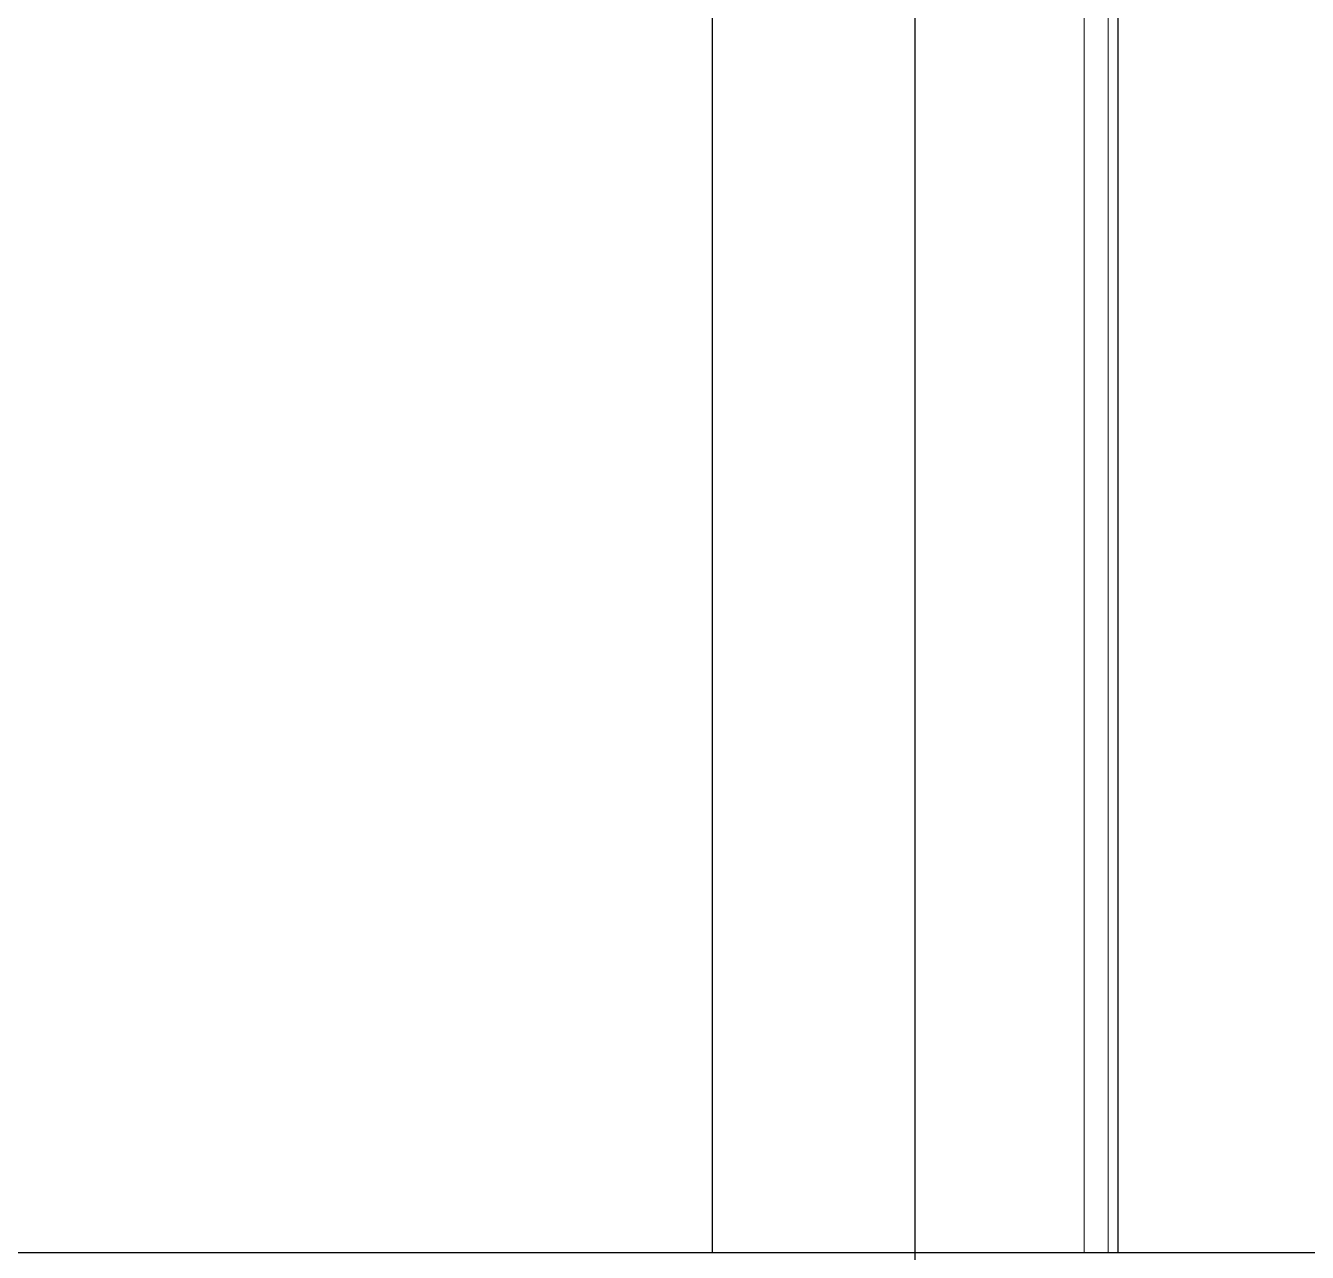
# Model space of a CAD drawing. Header units: millimetres. Extents: x 4754612 to 5801174, y 2368242 to 2777223.
# Drawn here: x 5035743 to 5038586, y 2431243 to 2433965 of the extents above; entities that cross this region are included whole.
import ezdxf

# ---------------------------------------------------------------- set-up
doc = ezdxf.new("R2010")
doc.units = ezdxf.units.MM
doc.header["$LTSCALE"] = 1000
doc.linetypes.add('CEN', pattern=[6.2, 6, -0.1, 0, -0.1])
for name, color, linetype in [('(주)하나기공-LEADER', 7, 'Continuous'), ('A-ELE-8', 8, 'Continuous'), ('A-중심선', 10, 'CEN')]:
    doc.layers.add(name, color=color, linetype=linetype)

msp = doc.modelspace()

# ---------------------------------------------------------------- linework, layer by layer
at = {"layer": '(주)하나기공-LEADER', "color": 8, "lineweight": 9}
for p, q in [((5038090.782, 2436368.44), (5038090.782, 2431243.44)), ((5038144.354, 2436368.44), (5038144.354, 2431243.44))]:
    msp.add_line(p, q, dxfattribs=at)
at = {"layer": 'A-ELE-8'}
for p, q in [((5037265.782, 2440143.44), (5037265.782, 2431243.44)), ((5038165.782, 2440143.44), (5038165.782, 2431243.44))]:
    msp.add_line(p, q, dxfattribs=at)
at = {"layer": 'A-중심선', "ltscale": 5}
for p, q in [((5037715.782, 2403989.231), (5037715.782, 2488921.61)), ((4863973.343, 2431243.44), (5174125.782, 2431243.44))]:
    msp.add_line(p, q, dxfattribs=at)

doc.saveas('drawing.dxf')
